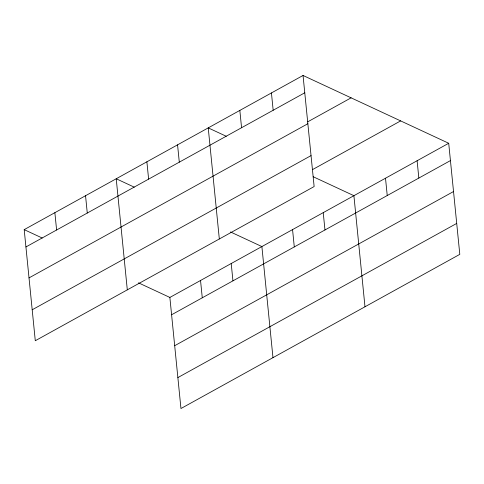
<?xml version="1.0" encoding="UTF-8"?>
<svg xmlns="http://www.w3.org/2000/svg" width="484" height="484" viewBox="0 0 484 484"><rect width="100%" height="100%" fill="white"/><g stroke="black" fill="none" stroke-linecap="round" stroke-linejoin="round"><path stroke-width="0.73" d="M303.044 75.468L314.134 186.558L35.29 340.73L24.2 229.64L303.044 75.468L448.71 143.27L459.8 254.36L180.956 408.532L169.866 297.442L138.491 282.837M25.93 246.955L304.769 92.789M307.661 121.865L351.112 97.841M29.016 277.901L307.86 123.729M32.198 309.784L311.043 155.612M312.416 169.672L400.643 120.897M169.866 297.442L448.71 143.27M171.596 314.763L450.441 160.591M174.688 345.703L453.526 191.537M177.87 377.587L456.708 223.42M226.264 136.276L208.235 127.885L219.325 238.975M313.178 176.733L353.907 195.687L364.99 306.783M134.243 187.151L116.22 178.759L127.304 289.856M230.505 231.957L261.886 246.562L272.976 357.658M24.2 229.64L42.229 238.025M417.111 160.742L418.835 178.064M385.506 178.215L387.236 195.536M323.233 212.645L324.964 229.967M292.56 229.604L294.29 246.925M271.439 92.94L273.17 110.261M239.84 110.412L241.564 127.734M231.213 263.526L232.943 280.841M200.539 280.484L202.27 297.799M177.561 144.843L179.292 162.164M146.888 161.801L148.618 179.122M85.547 195.718L87.271 213.039M54.873 212.676L56.604 229.997"/></g></svg>
